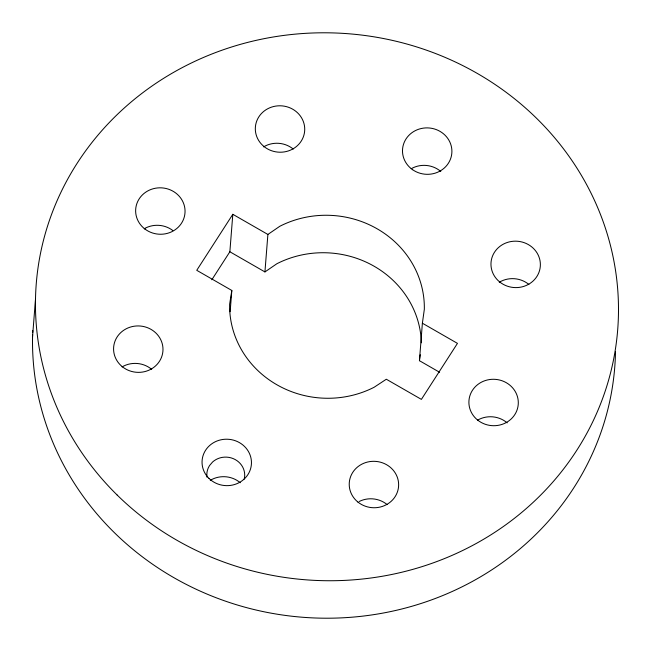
<?xml version="1.0" encoding="UTF-8"?>
<svg xmlns="http://www.w3.org/2000/svg" width="651" height="651" viewBox="0 0 651 651"><rect width="100%" height="100%" fill="white"/><g stroke="black" fill="none" stroke-linecap="round" stroke-linejoin="round"><path stroke-width="0.98" d="M32.55 336.632L35.496 299.159M211.827 279.775L229.86 251.766L232.814 214.301L267.886 234.45L279.808 226.279A97.406 91.474 4.5 0 1 424.33 309.306L422.385 323.213L419.439 360.687L439.604 372.274M230.145 311.731L231.821 290.46L196.748 270.311L232.814 214.301M229.86 251.766L264.933 271.923L267.886 234.45M419.439 360.687L420.269 354.722M231.821 290.46L229.624 304.229A97.406 91.474 4.5 0 0 374.138 387.255L386.32 379.232L421.392 399.38L457.458 343.37L422.385 323.213M264.933 271.923L276.862 263.745A97.406 91.474 4.5 0 1 421.36 342.808M207.002 477.216A18.952 17.805 4.5 0 1 209.524 465.587L212.608 461.982A18.952 17.805 4.5 0 1 235.109 459.508A18.952 17.805 4.5 0 1 244.223 479.112M477.614 420.123A24.714 23.208 4.5 0 1 507.178 422.857M615.504 351.841A291.632 273.868 4.5 0 1 317.737 618.076A291.632 273.868 4.5 0 1 32.599 334.63M32.656 332.628A291.632 273.868 4.5 0 1 32.737 330.627M411.212 168.731A24.714 23.208 4.5 0 1 440.784 171.465M144.237 228.737A24.714 23.208 4.5 0 1 172.792 230.487M499.252 282.265A24.714 23.208 4.5 0 1 528.872 284.438M210.257 480.357A24.714 23.208 4.5 0 1 240.252 482.733M263.614 146.874A24.714 23.208 4.5 0 1 293.227 149.055M122.087 366.895A24.714 23.208 4.5 0 1 151.675 369.353M359.23 501.465A24.714 23.208 4.5 0 1 387.133 504.582M477.631 420.066A24.714 23.208 4.5 0 0 517.911 406.851A24.714 23.208 4.5 0 0 485.255 380.566A24.714 23.208 4.5 0 0 477.631 420.066M117.172 495.045A291.632 273.868 4.5 0 0 607.163 384.993A291.632 273.868 4.5 0 0 256.584 40.256A291.632 273.868 4.5 0 0 117.172 495.045M412.612 169.708A24.714 23.208 4.5 0 0 451.761 153.831A24.714 23.208 4.5 0 0 417.226 129.769A24.714 23.208 4.5 0 0 412.612 169.708M144.961 229.062A24.714 23.208 4.5 0 0 184.778 214.708A24.714 23.208 4.5 0 0 151.301 189.343A24.714 23.208 4.5 0 0 144.961 229.062M357.96 502.1A24.714 23.208 4.5 0 0 398.241 488.885A24.714 23.208 4.5 0 0 365.577 462.601A24.714 23.208 4.5 0 0 357.96 502.1M499.699 281.956A24.714 23.208 4.5 0 0 539.98 268.741A24.714 23.208 4.5 0 0 507.324 242.457A24.714 23.208 4.5 0 0 499.699 281.956M264.054 146.573A24.714 23.208 4.5 0 0 304.334 133.365A24.714 23.208 4.5 0 0 271.679 107.073A24.714 23.208 4.5 0 0 264.054 146.573M122.315 366.716A24.714 23.208 4.5 0 0 162.595 353.509A24.714 23.208 4.5 0 0 129.94 327.217A24.714 23.208 4.5 0 0 122.315 366.716M208.971 478.387A24.714 23.208 4.5 0 0 250.497 469.062A24.714 23.208 4.5 0 0 220.787 439.84A24.714 23.208 4.5 0 0 208.971 478.387"/></g></svg>
